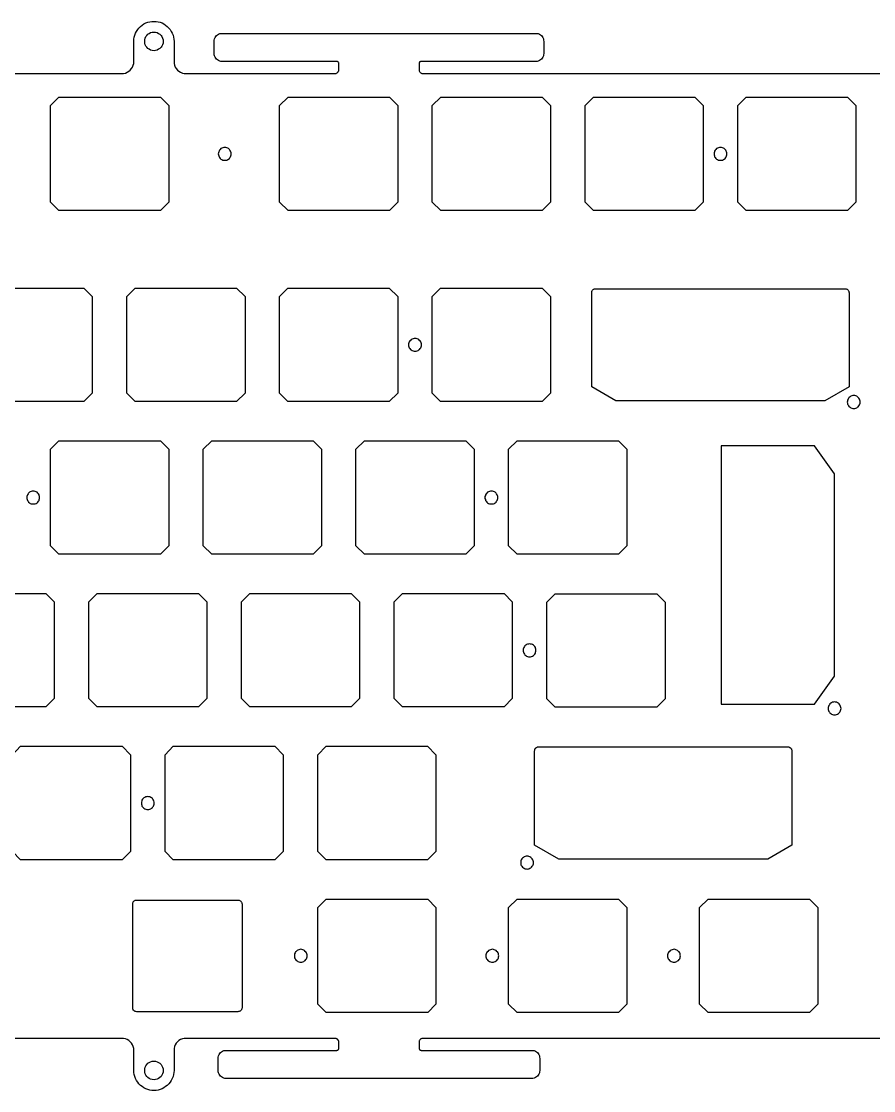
# Model space of a CAD drawing. Extents: x 72 to 419, y -75 to 59.
# Drawn here: x 251.1 to 357.2, y -74.7 to 58.3 of the extents above; entities that cross this region are included whole.
import ezdxf

# ---------------------------------------------------------------- set-up
doc = ezdxf.new("R2010")
doc.units = 0
doc.layers.get('0').update_dxf_attribs({"linetype": 'CONTINUOUS'})

msp = doc.modelspace()

# ---------------------------------------------------------------- linework, layer by layer
for points in [[(201.118042, 51.806274), (263.642944, 51.806274), (263.868042, 51.831299), (264.09314, 51.881226), (264.317993, 51.981201), (264.517944, 52.106201), (264.692993, 52.256226), (264.84314, 52.431274), (264.96814, 52.631226), (265.067993, 52.856201), (265.118042, 53.081299), (265.142944, 53.306274), (265.142944, 55.806274), (265.142944, 56.081299), (265.192993, 56.331299), (265.243042, 56.581299), (265.34314, 56.831299), (265.46814, 57.056274), (265.618042, 57.28125), (265.767944, 57.481201), (265.96814, 57.681274), (266.168091, 57.831299), (266.392944, 57.981201), (266.618042, 58.106201), (266.868042, 58.206299), (267.118042, 58.256226), (267.368042, 58.306274), (267.642944, 58.306274), (267.892944, 58.306274), (268.142944, 58.256226), (268.392944, 58.206299), (268.642944, 58.106201), (268.868042, 57.981201), (269.09314, 57.831299), (269.293091, 57.681274), (269.493042, 57.481201), (269.642944, 57.28125), (269.793091, 57.056274), (269.918091, 56.831299), (270.017944, 56.581299), (270.067993, 56.331299), (270.118042, 56.081299), (270.142944, 55.806274), (270.142944, 53.306274), (270.142944, 53.081299), (270.192993, 52.856201), (270.293091, 52.631226), (270.418091, 52.431274), (270.567993, 52.256226), (270.743042, 52.106201), (270.942993, 51.981201), (271.168091, 51.881226), (271.392944, 51.831299), (271.642944, 51.806274), (290.142944, 51.806274), (290.21814, 51.831299), (290.293091, 51.831299), (290.368042, 51.881226), (290.418091, 51.90625), (290.493042, 51.956299), (290.543091, 52.03125), (290.567993, 52.081299), (290.618042, 52.15625), (290.618042, 52.231201), (290.642944, 52.306274), (290.642944, 53.056274), (290.618042, 53.106201), (290.618042, 53.15625), (290.59314, 53.181274), (290.59314, 53.206299), (290.567993, 53.256226), (290.517944, 53.28125), (290.493042, 53.28125), (290.46814, 53.306274), (290.418091, 53.306274), (290.392944, 53.306274), (276.142944, 53.306274), (275.96814, 53.331299), (275.817993, 53.356201), (275.668091, 53.431274), (275.543091, 53.506226), (275.418091, 53.606201), (275.317993, 53.731201), (275.243042, 53.856201), (275.168091, 54.006226), (275.142944, 54.15625), (275.142944, 54.306274), (275.142944, 55.806274), (275.142944, 55.981201), (275.168091, 56.131226), (275.243042, 56.28125), (275.317993, 56.40625), (275.418091, 56.53125), (275.543091, 56.631226), (275.668091, 56.706299), (275.817993, 56.78125), (275.96814, 56.806274), (276.142944, 56.806274), (315.142944, 56.806274), (315.293091, 56.806274), (315.442993, 56.78125), (315.59314, 56.706299), (315.71814, 56.631226), (315.84314, 56.53125), (315.942993, 56.40625), (316.017944, 56.28125), (316.09314, 56.131226), (316.118042, 55.981201), (316.142944, 55.806274), (316.142944, 54.306274), (316.118042, 54.15625), (316.09314, 54.006226), (316.017944, 53.856201), (315.942993, 53.731201), (315.84314, 53.606201), (315.71814, 53.506226), (315.59314, 53.431274), (315.442993, 53.356201), (315.293091, 53.331299), (315.142944, 53.306274), (300.892944, 53.306274), (300.84314, 53.306274), (300.793091, 53.306274), (300.767944, 53.28125), (300.743042, 53.28125), (300.692993, 53.256226), (300.668091, 53.206299), (300.668091, 53.181274), (300.642944, 53.15625), (300.642944, 53.106201), (300.642944, 53.056274), (300.642944, 52.306274), (300.642944, 52.231201), (300.642944, 52.15625), (300.692993, 52.081299), (300.71814, 52.03125), (300.767944, 51.956299), (300.84314, 51.90625), (300.892944, 51.881226), (300.96814, 51.831299), (301.043091, 51.831299), (301.142944, 51.806274), (379.142944, 51.806274)], [(266.493042, 55.806274), (266.493042, 56.03125), (266.543091, 56.231201), (266.642944, 56.40625), (266.743042, 56.556274), (266.892944, 56.706299), (267.043091, 56.806274), (267.21814, 56.90625), (267.418091, 56.956299), (267.642944, 56.956299), (267.84314, 56.956299), (268.043091, 56.90625), (268.21814, 56.806274), (268.368042, 56.706299), (268.517944, 56.556274), (268.618042, 56.40625), (268.71814, 56.231201), (268.767944, 56.03125), (268.793091, 55.806274), (268.767944, 55.606201), (268.71814, 55.40625), (268.618042, 55.231201), (268.517944, 55.081299), (268.368042, 54.931274), (268.21814, 54.831299), (268.043091, 54.731201), (267.84314, 54.681274), (267.642944, 54.65625), (267.418091, 54.681274), (267.21814, 54.731201), (267.043091, 54.831299), (266.892944, 54.931274), (266.743042, 55.081299), (266.642944, 55.231201), (266.543091, 55.40625), (266.493042, 55.606201), (266.493042, 55.806274)], [(255.817993, 48.881226), (268.442993, 48.881226), (269.46814, 47.856201), (269.46814, 35.831299), (268.442993, 34.78125), (255.817993, 34.78125), (254.767944, 35.831299), (254.767944, 47.856201), (255.817993, 48.881226)], [(284.317993, 48.881226), (296.942993, 48.881226), (297.96814, 47.856201), (297.96814, 35.831299), (296.942993, 34.78125), (284.317993, 34.78125), (283.267944, 35.831299), (283.267944, 47.856201), (284.317993, 48.881226)], [(303.317993, 48.881226), (315.942993, 48.881226), (316.96814, 47.856201), (316.96814, 35.831299), (315.942993, 34.78125), (303.317993, 34.78125), (302.267944, 35.831299), (302.267944, 47.856201), (303.317993, 48.881226)], [(322.317993, 48.881226), (334.942993, 48.881226), (335.96814, 47.856201), (335.96814, 35.831299), (334.942993, 34.78125), (322.317993, 34.78125), (321.267944, 35.831299), (321.267944, 47.856201), (322.317993, 48.881226)], [(341.317993, 48.881226), (353.942993, 48.881226), (354.96814, 47.856201), (354.96814, 35.831299), (353.942993, 34.78125), (341.317993, 34.78125), (340.267944, 35.831299), (340.267944, 47.856201), (341.317993, 48.881226)], [(277.243042, 41.831299), (277.243042, 41.956299), (277.21814, 42.081299), (277.21814, 42.081299), (277.168091, 42.181274), (277.09314, 42.306274), (277.09314, 42.306274), (277.017944, 42.381226), (276.918091, 42.481201), (276.918091, 42.481201), (276.817993, 42.53125), (276.692993, 42.581299), (276.692993, 42.581299), (276.567993, 42.606201), (276.442993, 42.631226), (276.442993, 42.631226), (276.317993, 42.606201), (276.192993, 42.581299), (276.192993, 42.581299), (276.09314, 42.53125), (275.96814, 42.481201), (275.96814, 42.481201), (275.892944, 42.381226), (275.793091, 42.306274), (275.793091, 42.306274), (275.743042, 42.181274), (275.692993, 42.081299), (275.692993, 42.081299), (275.668091, 41.956299), (275.642944, 41.831299), (275.642944, 41.831299), (275.668091, 41.706299), (275.692993, 41.581299), (275.692993, 41.581299), (275.743042, 41.456299), (275.793091, 41.356201), (275.793091, 41.356201), (275.892944, 41.256226), (275.96814, 41.181274), (275.96814, 41.181274), (276.09314, 41.106201), (276.192993, 41.056274), (276.192993, 41.056274), (276.317993, 41.03125), (276.442993, 41.03125), (276.442993, 41.03125), (276.567993, 41.03125), (276.692993, 41.056274), (276.692993, 41.056274), (276.817993, 41.106201), (276.918091, 41.181274), (276.918091, 41.181274), (277.017944, 41.256226), (277.09314, 41.356201), (277.09314, 41.356201), (277.168091, 41.456299), (277.21814, 41.581299), (277.21814, 41.581299), (277.243042, 41.706299), (277.243042, 41.831299)], [(338.918091, 41.831299), (338.918091, 41.956299), (338.868042, 42.081299), (338.868042, 42.081299), (338.817993, 42.181274), (338.767944, 42.306274), (338.767944, 42.306274), (338.692993, 42.381226), (338.59314, 42.481201), (338.59314, 42.481201), (338.493042, 42.53125), (338.368042, 42.581299), (338.368042, 42.581299), (338.243042, 42.606201), (338.118042, 42.631226), (338.118042, 42.631226), (337.993042, 42.606201), (337.868042, 42.581299), (337.868042, 42.581299), (337.743042, 42.53125), (337.642944, 42.481201), (337.642944, 42.481201), (337.543091, 42.381226), (337.46814, 42.306274), (337.46814, 42.306274), (337.392944, 42.181274), (337.368042, 42.081299), (337.368042, 42.081299), (337.317993, 41.956299), (337.317993, 41.831299), (337.317993, 41.831299), (337.317993, 41.706299), (337.368042, 41.581299), (337.368042, 41.581299), (337.392944, 41.456299), (337.46814, 41.356201), (337.46814, 41.356201), (337.543091, 41.256226), (337.642944, 41.181274), (337.642944, 41.181274), (337.743042, 41.106201), (337.868042, 41.056274), (337.868042, 41.056274), (337.993042, 41.03125), (338.118042, 41.03125), (338.118042, 41.03125), (338.243042, 41.03125), (338.368042, 41.056274), (338.368042, 41.056274), (338.493042, 41.106201), (338.59314, 41.181274), (338.59314, 41.181274), (338.692993, 41.256226), (338.767944, 41.356201), (338.767944, 41.356201), (338.817993, 41.456299), (338.868042, 41.581299), (338.868042, 41.581299), (338.918091, 41.706299), (338.918091, 41.831299)], [(258.918091, 11.03125), (246.293091, 11.03125), (245.267944, 12.056274), (245.267944, 24.081299), (246.293091, 25.131226), (258.918091, 25.131226), (259.96814, 24.081299), (259.96814, 12.056274), (258.918091, 11.03125)], [(277.918091, 11.03125), (265.293091, 11.03125), (264.267944, 12.056274), (264.267944, 24.081299), (265.293091, 25.131226), (277.918091, 25.131226), (278.96814, 24.081299), (278.96814, 12.056274), (277.918091, 11.03125)], [(296.918091, 11.03125), (284.293091, 11.03125), (283.267944, 12.056274), (283.267944, 24.081299), (284.293091, 25.131226), (296.918091, 25.131226), (297.96814, 24.081299), (297.96814, 12.056274), (296.918091, 11.03125)], [(315.918091, 11.03125), (303.293091, 11.03125), (302.267944, 12.056274), (302.267944, 24.081299), (303.293091, 25.131226), (315.918091, 25.131226), (316.96814, 24.081299), (316.96814, 12.056274), (315.918091, 11.03125)], [(322.618042, 25.056274), (353.618042, 25.056274), (353.692993, 25.056274), (353.767944, 25.056274), (353.84314, 25.006226), (353.892944, 24.981201), (353.96814, 24.931274), (354.017944, 24.856201), (354.043091, 24.806274), (354.09314, 24.731201), (354.09314, 24.65625), (354.118042, 24.556274), (354.118042, 12.856201), (351.118042, 11.106201), (325.118042, 11.106201), (322.118042, 12.856201), (322.118042, 24.556274), (322.118042, 24.65625), (322.118042, 24.731201), (322.168091, 24.806274), (322.192993, 24.856201), (322.243042, 24.931274), (322.317993, 24.981201), (322.368042, 25.006226), (322.442993, 25.056274), (322.517944, 25.056274), (322.618042, 25.056274)], [(300.918091, 18.081299), (300.918091, 18.206299), (300.868042, 18.331299), (300.868042, 18.331299), (300.84314, 18.431274), (300.767944, 18.556274), (300.767944, 18.556274), (300.692993, 18.631226), (300.59314, 18.731201), (300.59314, 18.731201), (300.493042, 18.78125), (300.368042, 18.831299), (300.368042, 18.831299), (300.243042, 18.856201), (300.118042, 18.881226), (300.118042, 18.881226), (299.993042, 18.856201), (299.868042, 18.831299), (299.868042, 18.831299), (299.743042, 18.78125), (299.642944, 18.731201), (299.642944, 18.731201), (299.543091, 18.631226), (299.46814, 18.556274), (299.46814, 18.556274), (299.392944, 18.431274), (299.368042, 18.331299), (299.368042, 18.331299), (299.317993, 18.206299), (299.317993, 18.081299), (299.317993, 18.081299), (299.317993, 17.956299), (299.368042, 17.831299), (299.368042, 17.831299), (299.392944, 17.706299), (299.46814, 17.606201), (299.46814, 17.606201), (299.543091, 17.506226), (299.642944, 17.431274), (299.642944, 17.431274), (299.743042, 17.356201), (299.868042, 17.306274), (299.868042, 17.306274), (299.993042, 17.28125), (300.118042, 17.28125), (300.118042, 17.28125), (300.243042, 17.28125), (300.368042, 17.306274), (300.368042, 17.306274), (300.493042, 17.356201), (300.59314, 17.431274), (300.59314, 17.431274), (300.692993, 17.506226), (300.767944, 17.606201), (300.767944, 17.606201), (300.84314, 17.706299), (300.868042, 17.831299), (300.868042, 17.831299), (300.918091, 17.956299), (300.918091, 18.081299)], [(355.493042, 10.956299), (355.493042, 11.081299), (355.46814, 11.206299), (355.46814, 11.206299), (355.418091, 11.331299), (355.34314, 11.431274), (355.34314, 11.431274), (355.267944, 11.53125), (355.168091, 11.606201), (355.168091, 11.606201), (355.067993, 11.681274), (354.942993, 11.731201), (354.942993, 11.731201), (354.817993, 11.756226), (354.692993, 11.756226), (354.692993, 11.756226), (354.567993, 11.756226), (354.46814, 11.731201), (354.46814, 11.731201), (354.34314, 11.681274), (354.243042, 11.606201), (354.243042, 11.606201), (354.142944, 11.53125), (354.067993, 11.431274), (354.067993, 11.431274), (353.993042, 11.331299), (353.942993, 11.206299), (353.942993, 11.206299), (353.918091, 11.081299), (353.892944, 10.956299), (353.892944, 10.956299), (353.918091, 10.831299), (353.942993, 10.706299), (353.942993, 10.706299), (353.993042, 10.606201), (354.067993, 10.481201), (354.067993, 10.481201), (354.142944, 10.381226), (354.243042, 10.306274), (354.243042, 10.306274), (354.34314, 10.256226), (354.46814, 10.206299), (354.46814, 10.206299), (354.567993, 10.15625), (354.692993, 10.15625), (354.692993, 10.15625), (354.817993, 10.15625), (354.942993, 10.206299), (354.942993, 10.206299), (355.067993, 10.256226), (355.168091, 10.306274), (355.168091, 10.306274), (355.267944, 10.381226), (355.34314, 10.481201), (355.34314, 10.481201), (355.418091, 10.606201), (355.46814, 10.706299), (355.46814, 10.706299), (355.493042, 10.831299), (355.493042, 10.956299)], [(255.817993, 6.131226), (268.442993, 6.131226), (269.46814, 5.106201), (269.46814, -6.918701), (268.442993, -7.96875), (255.817993, -7.96875), (254.767944, -6.918701), (254.767944, 5.106201), (255.817993, 6.131226)], [(274.817993, 6.131226), (287.442993, 6.131226), (288.46814, 5.106201), (288.46814, -6.918701), (287.442993, -7.96875), (274.817993, -7.96875), (273.767944, -6.918701), (273.767944, 5.106201), (274.817993, 6.131226)], [(293.817993, 6.131226), (306.442993, 6.131226), (307.46814, 5.106201), (307.46814, -6.918701), (306.442993, -7.96875), (293.817993, -7.96875), (292.767944, -6.918701), (292.767944, 5.106201), (293.817993, 6.131226)], [(312.817993, 6.131226), (325.442993, 6.131226), (326.46814, 5.106201), (326.46814, -6.918701), (325.442993, -7.96875), (312.817993, -7.96875), (311.767944, -6.918701), (311.767944, 5.106201), (312.817993, 6.131226)], [(352.317993, -23.143921), (352.317993, 2.006226), (349.817993, 5.506226), (338.217896, 5.506226), (338.217896, -26.643921), (349.817993, -26.643921), (352.317993, -23.143921)], [(253.418091, -0.918701), (253.418091, -0.793701), (253.368042, -0.668701), (253.368042, -0.668701), (253.34314, -0.568726), (253.267944, -0.443726), (253.267944, -0.443726), (253.192993, -0.368774), (253.09314, -0.268799), (253.09314, -0.268799), (252.993042, -0.21875), (252.868042, -0.168701), (252.868042, -0.168701), (252.743042, -0.143799), (252.618042, -0.118774), (252.618042, -0.118774), (252.493042, -0.143799), (252.368042, -0.168701), (252.368042, -0.168701), (252.243042, -0.21875), (252.142944, -0.268799), (252.142944, -0.268799), (252.043091, -0.368774), (251.96814, -0.443726), (251.96814, -0.443726), (251.892944, -0.568726), (251.868042, -0.668701), (251.868042, -0.668701), (251.817993, -0.793701), (251.817993, -0.918701), (251.817993, -0.918701), (251.817993, -1.043701), (251.868042, -1.168701), (251.868042, -1.168701), (251.892944, -1.293701), (251.96814, -1.393799), (251.96814, -1.393799), (252.043091, -1.493774), (252.142944, -1.568726), (252.142944, -1.568726), (252.243042, -1.643799), (252.368042, -1.693726), (252.368042, -1.693726), (252.493042, -1.71875), (252.618042, -1.71875), (252.618042, -1.71875), (252.743042, -1.71875), (252.868042, -1.693726), (252.868042, -1.693726), (252.993042, -1.643799), (253.09314, -1.568726), (253.09314, -1.568726), (253.192993, -1.493774), (253.267944, -1.393799), (253.267944, -1.393799), (253.34314, -1.293701), (253.368042, -1.168701), (253.368042, -1.168701), (253.418091, -1.043701), (253.418091, -0.918701)], [(310.418091, -0.918701), (310.418091, -0.793701), (310.368042, -0.668701), (310.368042, -0.668701), (310.34314, -0.568726), (310.267944, -0.443726), (310.267944, -0.443726), (310.192993, -0.368774), (310.09314, -0.268799), (310.09314, -0.268799), (309.993042, -0.21875), (309.868042, -0.168701), (309.868042, -0.168701), (309.743042, -0.143799), (309.618042, -0.118774), (309.618042, -0.118774), (309.493042, -0.143799), (309.368042, -0.168701), (309.368042, -0.168701), (309.243042, -0.21875), (309.142944, -0.268799), (309.142944, -0.268799), (309.043091, -0.368774), (308.96814, -0.443726), (308.96814, -0.443726), (308.892944, -0.568726), (308.868042, -0.668701), (308.868042, -0.668701), (308.817993, -0.793701), (308.817993, -0.918701), (308.817993, -0.918701), (308.817993, -1.043701), (308.868042, -1.168701), (308.868042, -1.168701), (308.892944, -1.293701), (308.96814, -1.393799), (308.96814, -1.393799), (309.043091, -1.493774), (309.142944, -1.568726), (309.142944, -1.568726), (309.243042, -1.643799), (309.368042, -1.693726), (309.368042, -1.693726), (309.493042, -1.71875), (309.618042, -1.71875), (309.618042, -1.71875), (309.743042, -1.71875), (309.868042, -1.693726), (309.868042, -1.693726), (309.993042, -1.643799), (310.09314, -1.568726), (310.09314, -1.568726), (310.192993, -1.493774), (310.267944, -1.393799), (310.267944, -1.393799), (310.34314, -1.293701), (310.368042, -1.168701), (310.368042, -1.168701), (310.418091, -1.043701), (310.418091, -0.918701)], [(241.567993, -12.868774), (254.192993, -12.868774), (255.21814, -13.893799), (255.21814, -25.918701), (254.192993, -26.96875), (241.567993, -26.96875), (240.517944, -25.918701), (240.517944, -13.893799), (241.567993, -12.868774)], [(260.567993, -12.868774), (273.192993, -12.868774), (274.21814, -13.893799), (274.21814, -25.918701), (273.192993, -26.96875), (260.567993, -26.96875), (259.517944, -25.918701), (259.517944, -13.893799), (260.567993, -12.868774)], [(279.567993, -12.868774), (292.192993, -12.868774), (293.21814, -13.893799), (293.21814, -25.918701), (292.192993, -26.96875), (279.567993, -26.96875), (278.517944, -25.918701), (278.517944, -13.893799), (279.567993, -12.868774)], [(298.567993, -12.868774), (311.192993, -12.868774), (312.21814, -13.893799), (312.21814, -25.918701), (311.192993, -26.96875), (298.567993, -26.96875), (297.517944, -25.918701), (297.517944, -13.893799), (298.567993, -12.868774)], [(317.570679, -12.901733), (330.195679, -12.901733), (331.220581, -13.92688), (331.220581, -25.951782), (330.195679, -27.001831), (317.570679, -27.001831), (316.520386, -25.951782), (316.520386, -13.92688), (317.570679, -12.901733)], [(315.168091, -19.918701), (315.168091, -19.793701), (315.118042, -19.668701), (315.118042, -19.668701), (315.09314, -19.568726), (315.017944, -19.443726), (315.017944, -19.443726), (314.942993, -19.368774), (314.84314, -19.268799), (314.84314, -19.268799), (314.743042, -19.21875), (314.618042, -19.168701), (314.618042, -19.168701), (314.493042, -19.143799), (314.368042, -19.118774), (314.368042, -19.118774), (314.243042, -19.143799), (314.118042, -19.168701), (314.118042, -19.168701), (313.993042, -19.21875), (313.892944, -19.268799), (313.892944, -19.268799), (313.793091, -19.368774), (313.71814, -19.443726), (313.71814, -19.443726), (313.642944, -19.568726), (313.618042, -19.668701), (313.618042, -19.668701), (313.567993, -19.793701), (313.567993, -19.918701), (313.567993, -19.918701), (313.567993, -20.043701), (313.618042, -20.168701), (313.618042, -20.168701), (313.642944, -20.293701), (313.71814, -20.393799), (313.71814, -20.393799), (313.793091, -20.493774), (313.892944, -20.568726), (313.892944, -20.568726), (313.993042, -20.643799), (314.118042, -20.693726), (314.118042, -20.693726), (314.243042, -20.71875), (314.368042, -20.71875), (314.368042, -20.71875), (314.493042, -20.71875), (314.618042, -20.693726), (314.618042, -20.693726), (314.743042, -20.643799), (314.84314, -20.568726), (314.84314, -20.568726), (314.942993, -20.493774), (315.017944, -20.393799), (315.017944, -20.393799), (315.09314, -20.293701), (315.118042, -20.168701), (315.118042, -20.168701), (315.168091, -20.043701), (315.168091, -19.918701)], [(353.118042, -27.143799), (353.09314, -27.018799), (353.067993, -26.918701), (353.067993, -26.918701), (353.017944, -26.793701), (352.96814, -26.693726), (352.96814, -26.693726), (352.868042, -26.59375), (352.793091, -26.518799), (352.793091, -26.518799), (352.668091, -26.443726), (352.567993, -26.393799), (352.567993, -26.393799), (352.442993, -26.368774), (352.317993, -26.34375), (352.317993, -26.34375), (352.192993, -26.368774), (352.067993, -26.393799), (352.067993, -26.393799), (351.942993, -26.443726), (351.84314, -26.518799), (351.84314, -26.518799), (351.743042, -26.59375), (351.668091, -26.693726), (351.668091, -26.693726), (351.59314, -26.793701), (351.543091, -26.918701), (351.543091, -26.918701), (351.517944, -27.018799), (351.517944, -27.143799), (351.517944, -27.143799), (351.517944, -27.268799), (351.543091, -27.393799), (351.543091, -27.393799), (351.59314, -27.518799), (351.668091, -27.618774), (351.668091, -27.618774), (351.743042, -27.71875), (351.84314, -27.793701), (351.84314, -27.793701), (351.942993, -27.868774), (352.067993, -27.918701), (352.067993, -27.918701), (352.192993, -27.943726), (352.317993, -27.943726), (352.317993, -27.943726), (352.442993, -27.943726), (352.567993, -27.918701), (352.567993, -27.918701), (352.668091, -27.868774), (352.793091, -27.793701), (352.793091, -27.793701), (352.868042, -27.71875), (352.96814, -27.618774), (352.96814, -27.618774), (353.017944, -27.518799), (353.067993, -27.393799), (353.067993, -27.393799), (353.09314, -27.268799), (353.118042, -27.143799)], [(351.517944, -27.143799), (351.517944, -27.268799), (351.542847, -27.393799), (351.542847, -27.393799), (351.592896, -27.518799), (351.667847, -27.618774), (351.667847, -27.618774), (351.743042, -27.71875), (351.842896, -27.793701), (351.842896, -27.793701), (351.942993, -27.868774), (352.067993, -27.918701), (352.067993, -27.918701), (352.192993, -27.943726), (352.317993, -27.943726), (352.317993, -27.943726), (352.442993, -27.943726), (352.567993, -27.918701), (352.567993, -27.918701), (352.667847, -27.868774), (352.792847, -27.793701), (352.792847, -27.793701), (352.868042, -27.71875), (352.967896, -27.618774), (352.967896, -27.618774), (353.017944, -27.518799), (353.067993, -27.393799), (353.067993, -27.393799), (353.092896, -27.268799), (353.118042, -27.143799), (353.118042, -27.143799), (353.092896, -27.018799), (353.067993, -26.918701), (353.067993, -26.918701), (353.017944, -26.793701), (352.967896, -26.693726), (352.967896, -26.693726), (352.868042, -26.59375), (352.792847, -26.518799), (352.792847, -26.518799), (352.667847, -26.443726), (352.567993, -26.393799), (352.567993, -26.393799), (352.442993, -26.368774), (352.317993, -26.34375), (352.317993, -26.34375), (352.192993, -26.368774), (352.067993, -26.393799), (352.067993, -26.393799), (351.942993, -26.443726), (351.842896, -26.518799), (351.842896, -26.518799), (351.743042, -26.59375), (351.667847, -26.693726), (351.667847, -26.693726), (351.592896, -26.793701), (351.542847, -26.918701), (351.542847, -26.918701), (351.517944, -27.018799), (351.517944, -27.143799)], [(263.668091, -45.96875), (251.043091, -45.96875), (250.017944, -44.943726), (250.017944, -32.918701), (251.043091, -31.868774), (263.668091, -31.868774), (264.71814, -32.918701), (264.71814, -44.943726), (263.668091, -45.96875)], [(282.668091, -45.96875), (270.043091, -45.96875), (269.017944, -44.943726), (269.017944, -32.918701), (270.043091, -31.868774), (282.668091, -31.868774), (283.71814, -32.918701), (283.71814, -44.943726), (282.668091, -45.96875)], [(301.668091, -45.96875), (289.043091, -45.96875), (288.017944, -44.943726), (288.017944, -32.918701), (289.043091, -31.868774), (301.668091, -31.868774), (302.71814, -32.918701), (302.71814, -44.943726), (301.668091, -45.96875)], [(315.493042, -31.943726), (346.493042, -31.943726), (346.567993, -31.943726), (346.642944, -31.943726), (346.71814, -31.993774), (346.793091, -32.018799), (346.84314, -32.068726), (346.892944, -32.143799), (346.942993, -32.193726), (346.96814, -32.268799), (346.993042, -32.34375), (346.993042, -32.443726), (346.993042, -44.143799), (343.993042, -45.893799), (317.993042, -45.893799), (314.993042, -44.143799), (314.993042, -32.443726), (315.017944, -32.34375), (315.017944, -32.268799), (315.043091, -32.193726), (315.09314, -32.143799), (315.142944, -32.068726), (315.21814, -32.018799), (315.267944, -31.993774), (315.34314, -31.943726), (315.418091, -31.943726), (315.493042, -31.943726)], [(267.668091, -38.918701), (267.668091, -38.793701), (267.618042, -38.668701), (267.618042, -38.668701), (267.59314, -38.568726), (267.517944, -38.443726), (267.517944, -38.443726), (267.442993, -38.368774), (267.34314, -38.268799), (267.34314, -38.268799), (267.243042, -38.21875), (267.118042, -38.168701), (267.118042, -38.168701), (266.993042, -38.143799), (266.868042, -38.118774), (266.868042, -38.118774), (266.743042, -38.143799), (266.618042, -38.168701), (266.618042, -38.168701), (266.493042, -38.21875), (266.392944, -38.268799), (266.392944, -38.268799), (266.293091, -38.368774), (266.21814, -38.443726), (266.21814, -38.443726), (266.142944, -38.568726), (266.118042, -38.668701), (266.118042, -38.668701), (266.067993, -38.793701), (266.067993, -38.918701), (266.067993, -38.918701), (266.067993, -39.043701), (266.118042, -39.168701), (266.118042, -39.168701), (266.142944, -39.293701), (266.21814, -39.393799), (266.21814, -39.393799), (266.293091, -39.493774), (266.392944, -39.568726), (266.392944, -39.568726), (266.493042, -39.643799), (266.618042, -39.693726), (266.618042, -39.693726), (266.743042, -39.71875), (266.868042, -39.71875), (266.868042, -39.71875), (266.993042, -39.71875), (267.118042, -39.693726), (267.118042, -39.693726), (267.243042, -39.643799), (267.34314, -39.568726), (267.34314, -39.568726), (267.442993, -39.493774), (267.517944, -39.393799), (267.517944, -39.393799), (267.59314, -39.293701), (267.618042, -39.168701), (267.618042, -39.168701), (267.668091, -39.043701), (267.668091, -38.918701)], [(314.868042, -46.34375), (314.84314, -46.21875), (314.817993, -46.09375), (314.817993, -46.09375), (314.767944, -45.96875), (314.692993, -45.868774), (314.692993, -45.868774), (314.618042, -45.768799), (314.517944, -45.693726), (314.517944, -45.693726), (314.418091, -45.618774), (314.293091, -45.568726), (314.293091, -45.568726), (314.192993, -45.543701), (314.067993, -45.543701), (314.067993, -45.543701), (313.942993, -45.543701), (313.817993, -45.568726), (313.817993, -45.568726), (313.692993, -45.618774), (313.59314, -45.693726), (313.59314, -45.693726), (313.493042, -45.768799), (313.418091, -45.868774), (313.418091, -45.868774), (313.34314, -45.96875), (313.293091, -46.09375), (313.293091, -46.09375), (313.267944, -46.21875), (313.267944, -46.34375), (313.267944, -46.34375), (313.267944, -46.46875), (313.293091, -46.59375), (313.293091, -46.59375), (313.34314, -46.693726), (313.418091, -46.793701), (313.418091, -46.793701), (313.493042, -46.893799), (313.59314, -46.993774), (313.59314, -46.993774), (313.692993, -47.043701), (313.817993, -47.09375), (313.817993, -47.09375), (313.942993, -47.118774), (314.067993, -47.143799), (314.067993, -47.143799), (314.192993, -47.118774), (314.293091, -47.09375), (314.293091, -47.09375), (314.418091, -47.043701), (314.517944, -46.993774), (314.517944, -46.993774), (314.618042, -46.893799), (314.692993, -46.793701), (314.692993, -46.793701), (314.767944, -46.693726), (314.817993, -46.59375), (314.817993, -46.59375), (314.84314, -46.46875), (314.868042, -46.34375)], [(278.59314, -51.493774), (278.59314, -64.393799), (278.567993, -64.46875), (278.567993, -64.543701), (278.517944, -64.618774), (278.493042, -64.668701), (278.442993, -64.743774), (278.368042, -64.793701), (278.317993, -64.818726), (278.243042, -64.868774), (278.168091, -64.868774), (278.09314, -64.893799), (265.493042, -64.893799), (265.392944, -64.868774), (265.317993, -64.868774), (265.243042, -64.818726), (265.192993, -64.793701), (265.118042, -64.743774), (265.067993, -64.668701), (265.043091, -64.618774), (264.993042, -64.543701), (264.993042, -64.46875), (264.993042, -64.393799), (264.993042, -51.493774), (264.993042, -51.393799), (264.993042, -51.318726), (265.043091, -51.243774), (265.067993, -51.193726), (265.118042, -51.118774), (265.192993, -51.068726), (265.243042, -51.043701), (265.317993, -50.993774), (265.392944, -50.993774), (265.493042, -50.993774), (278.09314, -50.993774), (278.168091, -50.993774), (278.243042, -50.993774), (278.317993, -51.043701), (278.368042, -51.068726), (278.442993, -51.118774), (278.493042, -51.193726), (278.517944, -51.243774), (278.567993, -51.318726), (278.567993, -51.393799), (278.59314, -51.493774)], [(289.067993, -50.893799), (301.692993, -50.893799), (302.71814, -51.918701), (302.71814, -63.943726), (301.692993, -64.993774), (289.067993, -64.993774), (288.017944, -63.943726), (288.017944, -51.918701), (289.067993, -50.893799)], [(312.817993, -50.893799), (325.442993, -50.893799), (326.46814, -51.918701), (326.46814, -63.943726), (325.442993, -64.993774), (312.817993, -64.993774), (311.767944, -63.943726), (311.767944, -51.918701), (312.817993, -50.893799)], [(336.567993, -50.893799), (349.192993, -50.893799), (350.21814, -51.918701), (350.21814, -63.943726), (349.192993, -64.993774), (336.567993, -64.993774), (335.517944, -63.943726), (335.517944, -51.918701), (336.567993, -50.893799)], [(286.71814, -57.918701), (286.692993, -57.793701), (286.668091, -57.668701), (286.668091, -57.668701), (286.618042, -57.568726), (286.543091, -57.443726), (286.543091, -57.443726), (286.46814, -57.368774), (286.368042, -57.268799), (286.368042, -57.268799), (286.267944, -57.21875), (286.142944, -57.168701), (286.142944, -57.168701), (286.043091, -57.143799), (285.918091, -57.118774), (285.918091, -57.118774), (285.793091, -57.143799), (285.668091, -57.168701), (285.668091, -57.168701), (285.543091, -57.21875), (285.442993, -57.268799), (285.442993, -57.268799), (285.34314, -57.368774), (285.267944, -57.443726), (285.267944, -57.443726), (285.192993, -57.568726), (285.142944, -57.668701), (285.142944, -57.668701), (285.118042, -57.793701), (285.118042, -57.918701), (285.118042, -57.918701), (285.118042, -58.043701), (285.142944, -58.168701), (285.142944, -58.168701), (285.192993, -58.293701), (285.267944, -58.393799), (285.267944, -58.393799), (285.34314, -58.493774), (285.442993, -58.568726), (285.442993, -58.568726), (285.543091, -58.643799), (285.668091, -58.693726), (285.668091, -58.693726), (285.793091, -58.71875), (285.918091, -58.71875), (285.918091, -58.71875), (286.043091, -58.71875), (286.142944, -58.693726), (286.142944, -58.693726), (286.267944, -58.643799), (286.368042, -58.568726), (286.368042, -58.568726), (286.46814, -58.493774), (286.543091, -58.393799), (286.543091, -58.393799), (286.618042, -58.293701), (286.668091, -58.168701), (286.668091, -58.168701), (286.692993, -58.043701), (286.71814, -57.918701)], [(310.543091, -57.918701), (310.517944, -57.793701), (310.493042, -57.668701), (310.493042, -57.668701), (310.442993, -57.568726), (310.368042, -57.443726), (310.368042, -57.443726), (310.293091, -57.368774), (310.192993, -57.268799), (310.192993, -57.268799), (310.09314, -57.21875), (309.96814, -57.168701), (309.96814, -57.168701), (309.868042, -57.143799), (309.743042, -57.118774), (309.743042, -57.118774), (309.618042, -57.143799), (309.493042, -57.168701), (309.493042, -57.168701), (309.368042, -57.21875), (309.267944, -57.268799), (309.267944, -57.268799), (309.168091, -57.368774), (309.09314, -57.443726), (309.09314, -57.443726), (309.017944, -57.568726), (308.96814, -57.668701), (308.96814, -57.668701), (308.942993, -57.793701), (308.942993, -57.918701), (308.942993, -57.918701), (308.942993, -58.043701), (308.96814, -58.168701), (308.96814, -58.168701), (309.017944, -58.293701), (309.09314, -58.393799), (309.09314, -58.393799), (309.168091, -58.493774), (309.267944, -58.568726), (309.267944, -58.568726), (309.368042, -58.643799), (309.493042, -58.693726), (309.493042, -58.693726), (309.618042, -58.71875), (309.743042, -58.71875), (309.743042, -58.71875), (309.868042, -58.71875), (309.96814, -58.693726), (309.96814, -58.693726), (310.09314, -58.643799), (310.192993, -58.568726), (310.192993, -58.568726), (310.293091, -58.493774), (310.368042, -58.393799), (310.368042, -58.393799), (310.442993, -58.293701), (310.493042, -58.168701), (310.493042, -58.168701), (310.517944, -58.043701), (310.543091, -57.918701)], [(333.142944, -57.918701), (333.118042, -57.793701), (333.09314, -57.668701), (333.09314, -57.668701), (333.043091, -57.568726), (332.96814, -57.443726), (332.96814, -57.443726), (332.892944, -57.368774), (332.793091, -57.268799), (332.793091, -57.268799), (332.692993, -57.21875), (332.567993, -57.168701), (332.567993, -57.168701), (332.46814, -57.143799), (332.34314, -57.118774), (332.34314, -57.118774), (332.21814, -57.143799), (332.09314, -57.168701), (332.09314, -57.168701), (331.96814, -57.21875), (331.868042, -57.268799), (331.868042, -57.268799), (331.767944, -57.368774), (331.692993, -57.443726), (331.692993, -57.443726), (331.618042, -57.568726), (331.567993, -57.668701), (331.567993, -57.668701), (331.543091, -57.793701), (331.543091, -57.918701), (331.543091, -57.918701), (331.543091, -58.043701), (331.567993, -58.168701), (331.567993, -58.168701), (331.618042, -58.293701), (331.692993, -58.393799), (331.692993, -58.393799), (331.767944, -58.493774), (331.868042, -58.568726), (331.868042, -58.568726), (331.96814, -58.643799), (332.09314, -58.693726), (332.09314, -58.693726), (332.21814, -58.71875), (332.34314, -58.71875), (332.34314, -58.71875), (332.46814, -58.71875), (332.567993, -58.693726), (332.567993, -58.693726), (332.692993, -58.643799), (332.793091, -58.568726), (332.793091, -58.568726), (332.892944, -58.493774), (332.96814, -58.393799), (332.96814, -58.393799), (333.043091, -58.293701), (333.09314, -58.168701), (333.09314, -58.168701), (333.118042, -58.043701), (333.142944, -57.918701)], [(379.142944, -68.193726), (301.142944, -68.193726), (301.043091, -68.193726), (300.96814, -68.193726), (300.892944, -68.243774), (300.84314, -68.268799), (300.767944, -68.318726), (300.71814, -68.393799), (300.692993, -68.443726), (300.642944, -68.518799), (300.642944, -68.59375), (300.642944, -68.693726), (300.642944, -69.443726), (300.642944, -69.46875), (300.642944, -69.518799), (300.668091, -69.543701), (300.668091, -69.568726), (300.692993, -69.618774), (300.743042, -69.643799), (300.767944, -69.643799), (300.793091, -69.668701), (300.84314, -69.668701), (300.892944, -69.693726), (314.642944, -69.693726), (314.793091, -69.693726), (314.942993, -69.71875), (315.09314, -69.793701), (315.21814, -69.868774), (315.34314, -69.96875), (315.442993, -70.09375), (315.517944, -70.21875), (315.59314, -70.368774), (315.618042, -70.518799), (315.642944, -70.693726), (315.642944, -72.193726), (315.618042, -72.34375), (315.59314, -72.493774), (315.517944, -72.643799), (315.442993, -72.768799), (315.34314, -72.893799), (315.21814, -72.993774), (315.09314, -73.068726), (314.942993, -73.143799), (314.793091, -73.168701), (314.642944, -73.193726), (276.642944, -73.193726), (276.46814, -73.168701), (276.317993, -73.143799), (276.168091, -73.068726), (276.043091, -72.993774), (275.918091, -72.893799), (275.817993, -72.768799), (275.743042, -72.643799), (275.668091, -72.493774), (275.642944, -72.34375), (275.642944, -72.193726), (275.642944, -70.693726), (275.642944, -70.518799), (275.668091, -70.368774), (275.743042, -70.21875), (275.817993, -70.09375), (275.918091, -69.96875), (276.043091, -69.868774), (276.168091, -69.793701), (276.317993, -69.71875), (276.46814, -69.693726), (276.642944, -69.693726), (290.392944, -69.693726), (290.418091, -69.668701), (290.46814, -69.668701), (290.493042, -69.643799), (290.517944, -69.643799), (290.567993, -69.618774), (290.59314, -69.568726), (290.59314, -69.543701), (290.618042, -69.518799), (290.618042, -69.46875), (290.642944, -69.443726), (290.642944, -68.693726), (290.618042, -68.59375), (290.618042, -68.518799), (290.567993, -68.443726), (290.543091, -68.393799), (290.493042, -68.318726), (290.418091, -68.268799), (290.368042, -68.243774), (290.293091, -68.193726), (290.21814, -68.193726), (290.142944, -68.193726), (271.618042, -68.193726), (271.392944, -68.193726), (271.168091, -68.243774), (270.942993, -68.34375), (270.743042, -68.46875), (270.567993, -68.618774), (270.418091, -68.793701), (270.293091, -68.993774), (270.192993, -69.21875), (270.142944, -69.443726), (270.142944, -69.693726), (270.142944, -72.193726), (270.118042, -72.443726), (270.067993, -72.693726), (270.017944, -72.943726), (269.918091, -73.193726), (269.793091, -73.418701), (269.642944, -73.643799), (269.493042, -73.84375), (269.293091, -74.043701), (269.09314, -74.193726), (268.868042, -74.34375), (268.642944, -74.46875), (268.392944, -74.568726), (268.142944, -74.618774), (267.892944, -74.668701), (267.642944, -74.693726), (267.368042, -74.668701), (267.118042, -74.618774), (266.868042, -74.568726), (266.618042, -74.46875), (266.392944, -74.34375), (266.168091, -74.193726), (265.96814, -74.043701), (265.767944, -73.84375), (265.618042, -73.643799), (265.46814, -73.418701), (265.34314, -73.193726), (265.243042, -72.943726), (265.192993, -72.693726), (265.142944, -72.443726), (265.142944, -72.193726), (265.142944, -69.693726), (265.118042, -69.443726), (265.067993, -69.21875), (264.96814, -68.993774), (264.84314, -68.793701), (264.692993, -68.618774), (264.517944, -68.46875), (264.317993, -68.34375), (264.09314, -68.243774), (263.868042, -68.193726), (263.642944, -68.193726), (201.118042, -68.193726)], [(266.493042, -72.193726), (266.493042, -71.96875), (266.543091, -71.768799), (266.642944, -71.59375), (266.743042, -71.443726), (266.892944, -71.293701), (267.043091, -71.193726), (267.21814, -71.09375), (267.418091, -71.043701), (267.642944, -71.043701), (267.84314, -71.043701), (268.043091, -71.09375), (268.21814, -71.193726), (268.368042, -71.293701), (268.517944, -71.443726), (268.618042, -71.59375), (268.71814, -71.768799), (268.767944, -71.96875), (268.793091, -72.193726), (268.767944, -72.393799), (268.71814, -72.59375), (268.618042, -72.768799), (268.517944, -72.918701), (268.368042, -73.068726), (268.21814, -73.168701), (268.043091, -73.268799), (267.84314, -73.318726), (267.642944, -73.34375), (267.418091, -73.318726), (267.21814, -73.268799), (267.043091, -73.168701), (266.892944, -73.068726), (266.743042, -72.918701), (266.642944, -72.768799), (266.543091, -72.59375), (266.493042, -72.393799), (266.493042, -72.193726)]]:
    msp.add_lwpolyline(points)

doc.saveas('drawing.dxf')
